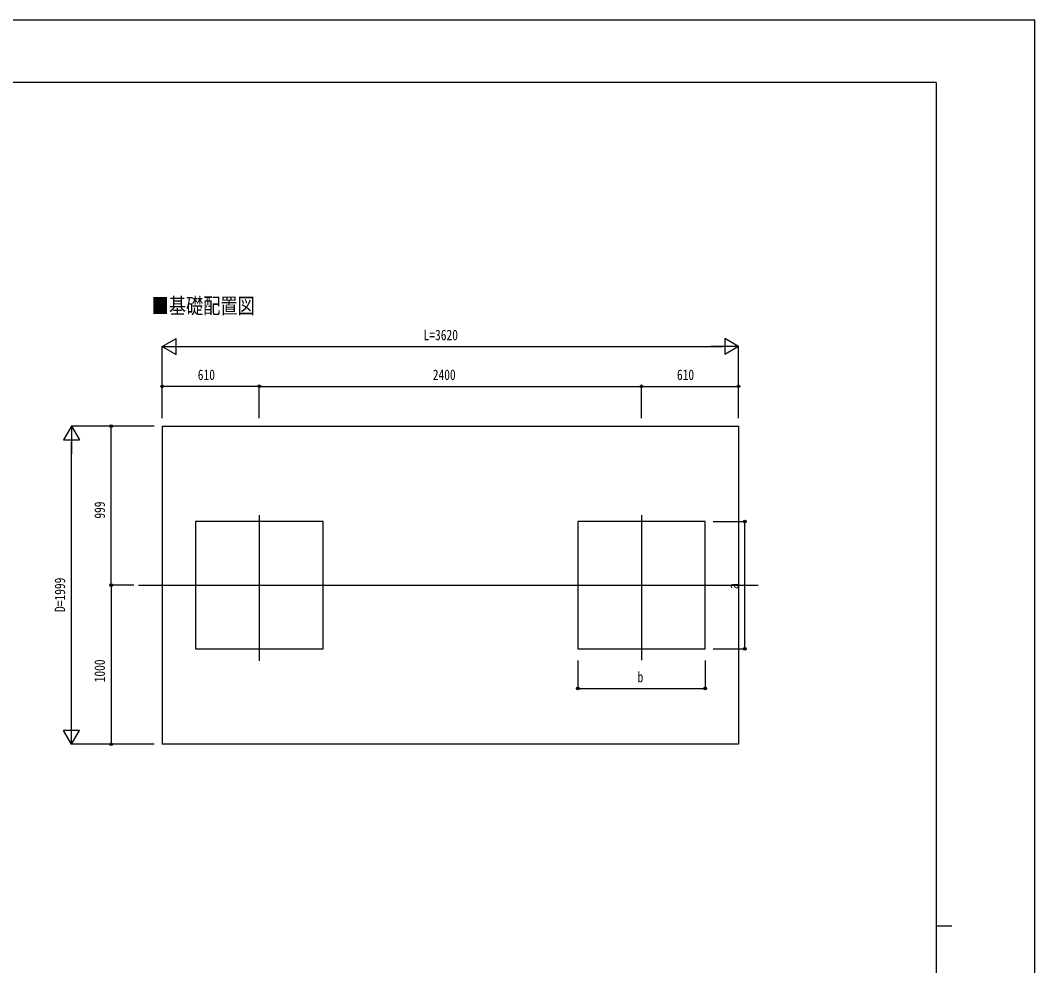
# Model space of a CAD drawing. Units: millimetres, scale not verified. Extents: x -8410 to 8410, y -5940 to 5940.
# Drawn here: x 2038 to 8410, y 0 to 5940 of the extents above; entities that cross this region are included whole.
import ezdxf
from ezdxf.enums import TextEntityAlignment as Align

# ---------------------------------------------------------------- set-up
doc = ezdxf.new("R2010")
doc.units = ezdxf.units.MM
doc.header["$LTSCALE"] = 30
for name, color, linetype in [('0-2_USER1', 3, 'Continuous'), ('0-4_YKK_12', 2, 'Continuous'), ('0-6_YKK_A1', 4, 'Continuous'), ('0-7_YKK_D', 6, 'Continuous'), ('0-8_YKK_ZWAK', 7, 'Continuous')]:
    doc.layers.add(name, color=color, linetype=linetype)
doc.styles.add('ＭＳ ゴシック', font='')
doc.styles.get('ＭＳ ゴシック').set_extended_font_data('MS Gothic')

msp = doc.modelspace()

# ---------------------------------------------------------------- linework, layer by layer
at = {"layer": '0-4_YKK_12'}
for p, q in [((3539.57, 2831.16), (3539.57, 1915.13)), ((5939.57, 2831.16), (5939.57, 1919.42)), ((2779.64, 2391.07), (6671.89, 2391.07))]:
    msp.add_line(p, q, dxfattribs=at)
at = {"layer": '0-6_YKK_A1'}
for p, q in [((2929.57, 3390.07), (6549.57, 3390.07)), ((2929.57, 3390.07), (2929.57, 1391.07)), ((6549.57, 3390.07), (6549.57, 1391.07)), ((6549.57, 1391.07), (2929.57, 1391.07))]:
    msp.add_line(p, q, dxfattribs=at)
for points in [[(3139.57, 1991.07), (3939.57, 1991.07), (3939.57, 2791.07), (3139.57, 2791.07)], [(5539.57, 1991.07), (6339.57, 1991.07), (6339.57, 2791.07), (5539.57, 2791.07)]]:
    msp.add_lwpolyline(points, close=True, dxfattribs=at)
at = {"layer": '0-7_YKK_D'}
for p, q in [((2929.57, 3890.07), (3016.18, 3940.07)), ((2929.57, 3440.07), (2929.57, 3891.07)), ((2929.57, 3890.07), (3016.18, 3840.07)), ((2929.57, 3890.07), (3102.78, 3890.07)), ((3016.18, 3840.07), (3016.18, 3940.07)), ((3029.57, 3890.07), (6449.57, 3890.07)), ((6549.57, 3890.07), (6376.37, 3890.07)), ((6549.57, 3890.07), (6462.97, 3940.07)), ((6462.97, 3940.07), (6462.97, 3840.07)), ((6549.57, 3890.07), (6462.97, 3840.07)), ((6549.57, 3440.07), (6549.57, 3891.07)), ((2929.57, 3440.07), (2929.57, 3641.07)), ((3539.57, 3640.07), (2929.57, 3640.07)), ((3539.57, 3440.07), (3539.57, 3641.07)), ((3539.57, 3440.07), (3539.57, 3641.07)), ((3539.57, 3640.07), (5939.57, 3640.07)), ((5939.57, 3440.07), (5939.57, 3641.07)), ((5939.57, 3440.07), (5939.57, 3641.07)), ((5939.57, 3640.07), (6549.57, 3640.07)), ((6549.57, 3440.07), (6549.57, 3641.07)), ((2359.57, 3390.07), (2309.57, 3303.47)), ((2879.57, 3390.07), (2358.57, 3390.07)), ((2359.57, 3390.07), (2409.57, 3303.47)), ((2359.57, 3390.07), (2359.57, 3216.87)), ((2879.57, 3390.07), (2608.57, 3390.07)), ((2609.57, 2391.07), (2609.57, 3390.07)), ((2309.57, 3303.47), (2409.57, 3303.47)), ((2359.57, 1491.07), (2359.57, 3290.07)), ((6389.57, 2791.07), (6590.57, 2791.07)), ((6589.57, 1991.07), (6589.57, 2791.07)), ((2752.09, 2391.07), (2608.57, 2391.07)), ((2752.09, 2391.07), (2608.57, 2391.07)), ((2609.57, 2391.07), (2609.57, 1391.07)), ((6389.57, 1991.07), (6590.57, 1991.07)), ((5539.57, 1916.88), (5539.57, 1740.07)), ((6339.57, 1917.06), (6339.57, 1740.07)), ((5539.57, 1741.07), (6339.57, 1741.07)), ((2359.57, 1391.07), (2359.57, 1564.28)), ((2359.57, 1391.07), (2309.57, 1477.68)), ((2409.57, 1477.68), (2309.57, 1477.68)), ((2359.57, 1391.07), (2409.57, 1477.68)), ((2879.57, 1391.07), (2358.57, 1391.07)), ((2879.57, 1391.07), (2608.57, 1391.07))]:
    msp.add_line(p, q, dxfattribs=at)
for centre in [(2929.57, 3640.07), (3539.57, 3640.07), (3539.57, 3640.07), (5939.57, 3640.07), (5939.57, 3640.07), (6549.57, 3640.07), (2609.57, 3390.07), (6589.57, 2791.07), (2609.57, 2391.07), (2609.57, 2391.07), (6589.57, 1991.07), (5539.57, 1741.07), (6339.57, 1741.07), (2609.57, 1391.07)]:
    msp.add_circle(centre, 8.5, dxfattribs=at)
at = {"layer": '0-8_YKK_ZWAK'}
for p, q in [((7790.04, 5550), (-7809.96, 5550)), ((7790.04, 5550), (7790.04, -5050)), ((7790.04, 250), (7890.04, 250))]:
    msp.add_line(p, q, dxfattribs=at)
msp.add_lwpolyline([(-8410, -5940), (8410, -5940), (8410, 5940), (-8410, 5940)], close=True, dxfattribs=at)

# ---------------------------------------------------------------- texts
at = {"layer": '0-2_USER1', "style": 'ＭＳ ゴシック', "width": 0.8}
msp.add_text('■基礎配置図', height=98.97, dxfattribs=at).set_placement((2863.17, 4067.07), align=Align.BOTTOM_LEFT)
at = {"layer": '0-7_YKK_D', "style": 'ＭＳ ゴシック', "width": 0.8}
for s, p in [('L=3620', (4571.57, 3910.07)), ('610', (3152.97, 3660.07)), ('2400', (4629.17, 3660.07)), ('610', (6162.97, 3660.07)), ('b', (5915.57, 1761.07))]:
    msp.add_text(s, height=65.98, dxfattribs=at).set_placement(p, align=Align.BOTTOM_LEFT)
for s, p in [('999', (2589.57, 2808.97)), ('D=1999', (2339.57, 2222.57)), ('a', (6569.57, 2367.07)), ('1000', (2589.57, 1780.67))]:
    msp.add_text(s, height=65.98, rotation=90, dxfattribs=at).set_placement(p, align=Align.BOTTOM_LEFT)

doc.saveas('drawing.dxf')
